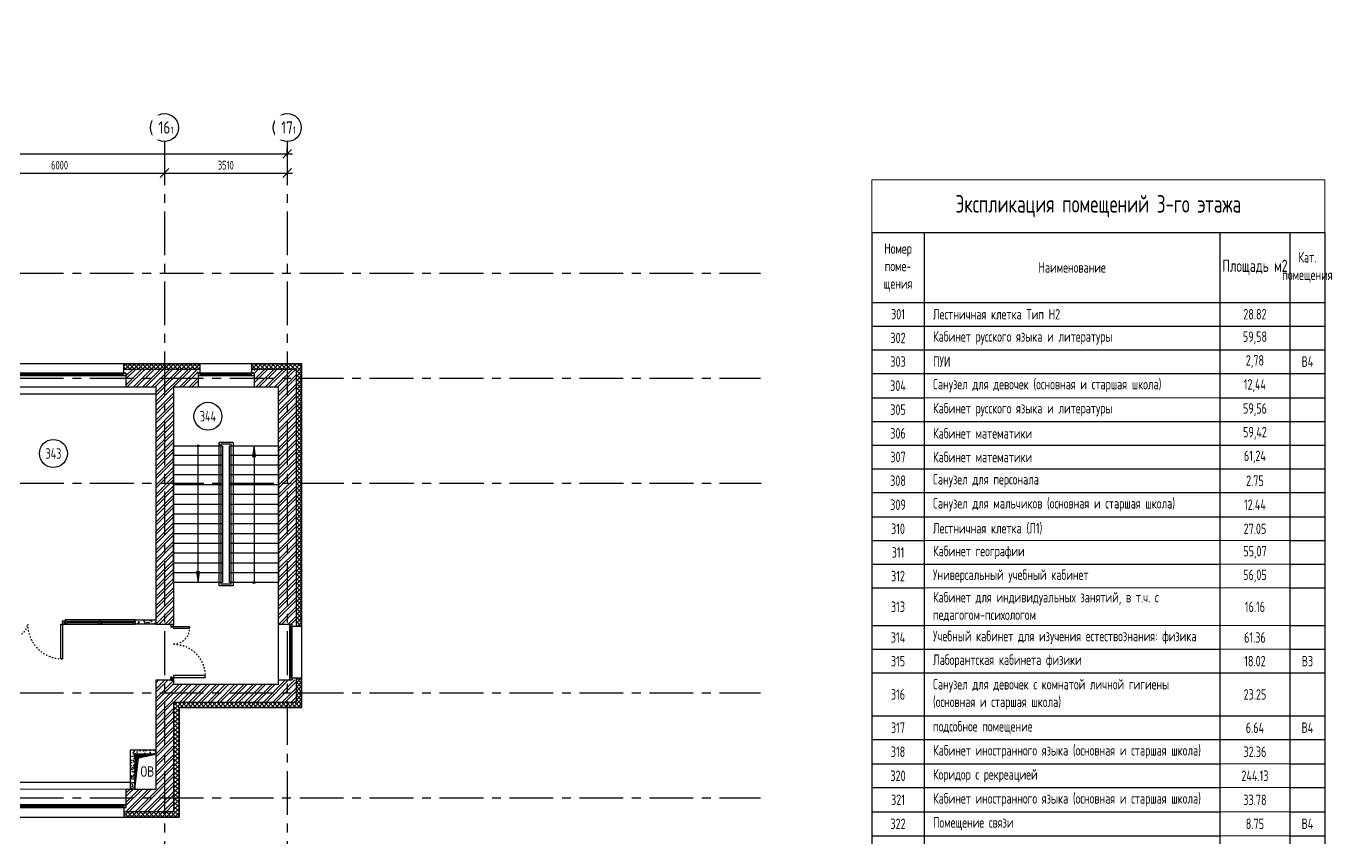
# Model space of a CAD drawing. Header units: millimetres. Extents: x -9318 to 9016603, y 0 to 838141.
# Drawn here: x 113447 to 150778, y 450864 to 474071 of the extents above; entities that cross this region are included whole.
import ezdxf
from ezdxf import colors
from ezdxf.entities.mleader import LeaderData, LeaderLine
from ezdxf.enums import TextEntityAlignment as Align
from ezdxf.math import Vec2, Vec3

# ---------------------------------------------------------------- set-up
doc = ezdxf.new("R2010")
doc.units = ezdxf.units.MM
doc.linetypes.add('ACAD_ISO03W100', pattern=[30, 12, -18])
doc.linetypes.add('CENTER', pattern=[2, 1.25, -0.25, 0.25, -0.25])
doc.layers.get('Defpoints').update_dxf_attribs({"color": 8})
for name, color, linetype, lineweight in [('АР_Навесной фасад', 5, 'Continuous', 5), ('АР_Номер помещения', 1, 'Continuous', 25), ('АР_Сущ Несущая стена', 202, 'Continuous', 30)]:
    doc.layers.add(name, color=color, linetype=linetype, lineweight=lineweight)
doc.layers.add('АР_новое окно', color=160, linetype='Continuous')
doc.styles.add('ICOCPEUR', font='isocpeur.ttf')
doc.styles.add('ISOCPEUR', font='isocpeur.ttf', dxfattribs={"width": 0.7})
doc.styles.add('Архитект', font='isocpeur.ttf', dxfattribs={"width": 0.8, "oblique": 8})
doc.styles.add('ГОСТ 2.304', font='isocpeur.ttf', dxfattribs={"width": 0.7})
doc.dimstyles.new('СПДС', dxfattribs={"dimscale": 100, "dimtxt": 2.5, "dimasz": 2.5, "dimexe": 1.5, "dimexo": 0, "dimgap": 1, "dimtad": 1, "dimdec": 0, "dimrnd": 1, "dimtxsty": 'ГОСТ 2.304', "dimblk": 'OBLIQUE', "dimcen": 2.5, "dimdle": 1.5, "dimadec": 0, "dimazin": 2, "dimtfac": 0.75, "dimtdec": 0, "dimtmove": 1, "dimatfit": 3, "dimfxl": 1, "dimtolj": 1, "dimarcsym": 1})
pattern_1 = [(45, (-887977.62, 500834.13), (-132.58252, 132.58252), []), (45, (-887889.23, 500834.13), (-132.58252, 132.58252), [])]
pattern_2 = [(50, (5759.64, 336407.27), (215.17805, -18.82564), [22.5, -247.5]), (355, (5759.64, 336407.27), (-41.6254, 225.65764), [18, -198]), (100.45144, (5777.57, 336405.7), (173.55265, 206.832), [19.12206, -210.34263]), (46.1842, (5759.64, 336467.27), (320.1724, -49.6558), [33.75, -371.25]), (96.63564, (5786.32, 336463.14), (280.3986, 292.2356), [28.6831, -315.5141]), (351.18416, (5759.64, 336467.27), (280.3986, 292.2356), [27, -297]), (21, (5789.64, 336452.27), (179.07212, -120.78567), [22.5, -247.5]), (326, (5789.64, 336452.27), (72.9946, 217.545), [18, -198]), (71.45144, (5804.56, 336442.2), (252.0667, 96.75935), [19.12206, -210.34263]), (37.5, (5759.64, 336407.274), (3.647957, 99.868156), [0, -195.6, 0, -201, 0, -198.75]), (7.5, (5759.64, 336407.27), (78.92086, 118.323514), [0, -114.6, 0, -191.1, 0, -75.75]), (327.5, (5692.74, 336407.274), (160.14673, -6.76646), [0, -75, 0, -234, 0, -310.5]), (317.5, (5662.74, 336407.27), (174.95585, 30.0315), [0, -97.5, 0, -155.4, 0, -220.5])]

# ---------------------------------------------------------------- blocks, each defined once
blk = doc.blocks.new('*U610')
h = blk.add_hatch(color=8)
h.dxf.hatch_style = 1
edge = h.paths.add_edge_path()
edge.add_arc((0, 0), 27.6, 359.64, 719.64)
h = blk.add_hatch(color=8)
h.dxf.hatch_style = 1
h.paths.add_polyline_path([(3600, -44), (3600, 44), (3900, 0)])
at = {"color": 8}
blk.add_line((3900, 0), (0, 0), dxfattribs=at)
blk.add_lwpolyline([(3600, 44), (3600, -44), (3900, 0), (3600, 44)], dxfattribs=at)
blk.add_circle((0, 0), 27.6, dxfattribs=at)
blk = doc.blocks.new('*U606')
h = blk.add_hatch(color=8)
h.dxf.hatch_style = 1
edge = h.paths.add_edge_path()
edge.add_arc((0, 0), 27.6, 359.64, 719.64)
h = blk.add_hatch(color=8)
h.dxf.hatch_style = 1
h.paths.add_polyline_path([(3600, -44), (3600, 44), (3900, 0)])
at = {"color": 8}
blk.add_line((3900, 0), (0, 0), dxfattribs=at)
blk.add_lwpolyline([(3600, 44), (3600, -44), (3900, 0), (3600, 44)], dxfattribs=at)
blk.add_circle((0, 0), 27.6, dxfattribs=at)
blk = doc.blocks.new('*U17')
at = {"layer": 'АР_новое окно', "color": 8, "lineweight": 20}
for p, q in [((0, 3800), (-70, 3800)), ((0, 0), (-70, 0))]:
    blk.add_line(p, q, dxfattribs=at)
at = {"layer": 'АР_новое окно', "color": 8}
for p, q in [((-70, 3800), (-70, 0)), ((-70, 0), (-70, 3800)), ((0, 3800), (0, 0)), ((0, 3730), (-70, 3730)), ((-35, 3730), (-35, 70)), ((0, 70), (-70, 70))]:
    blk.add_line(p, q, dxfattribs=at)
blk = doc.blocks.new('*U547')
at = {"layer": 'АР_новое окно', "color": 8, "lineweight": 20}
for p, q in [((0, 1600), (-70, 1600)), ((0, 0), (-70, 0))]:
    blk.add_line(p, q, dxfattribs=at)
at = {"layer": 'АР_новое окно', "color": 8}
for p, q in [((-70, 1600), (-70, 0)), ((-70, 0), (-70, 1600)), ((0, 1530), (-70, 1530)), ((-35, 1530), (-35, 70)), ((0, 1600), (0, 0)), ((0, 70), (-70, 70))]:
    blk.add_line(p, q, dxfattribs=at)
blk = doc.blocks.new('блок новое окно')
at = {"layer": 'АР_Навесной фасад', "color": 8, "ltscale": 100}
for points in [[(65, -640), (65, -800)], [(3735, -640), (3735, -800)]]:
    blk.add_lwpolyline(points, dxfattribs=at)
at = {"layer": 'АР_новое окно', "color": 8, "ltscale": 100}
blk.add_lwpolyline([(65, -800), (3735, -800)], dxfattribs=at)
at = {"layer": 'АР_Сущ Несущая стена', "color": 8, "lineweight": 15, "ltscale": 100}
for p, q in [((3800, 0), (0, 0)), ((3735, -521), (0, -521))]:
    blk.add_line(p, q, dxfattribs=at)
at = {"layer": 'АР_Сущ Несущая стена', "color": 8, "ltscale": 100}
for p, q in [((0, -521), (0, 0)), ((3800, -521), (3800, 0)), ((65, -521), (0, -521)), ((65, -521), (65, -640)), ((3800, -521), (3735, -521)), ((3735, -521), (3735, -640))]:
    blk.add_line(p, q, dxfattribs=at)
at = {"color": 8, "ltscale": 100, "xscale": -1, "rotation": 90}
blk.add_blockref('*U17', (3800, -521), dxfattribs=at)
blk = doc.blocks.new('_Oblique')
at = {"color": 8, "linetype": 'ByBlock', "lineweight": -2}
blk.add_line((-0.5, -0.5), (0.5, 0.5), dxfattribs=at)
blk = doc.blocks.new('*D1451')
at = {"color": 8, "lineweight": -2, "ltscale": 100, "transparency": 16777216}
for p, q in [((111402, 470373), (111402, 469721)), ((117402, 470372), (117402, 469721)), ((111252, 469871), (117552, 469871))]:
    blk.add_line(p, q, dxfattribs=at)
at = {"layer": 'Defpoints', "color": 0, "ltscale": 100, "transparency": 16777216}
for p in [(111402, 470373), (117402, 470372), (117402, 469871)]:
    blk.add_point(p, dxfattribs=at)
at = {"color": 8, "lineweight": -2, "ltscale": 100, "transparency": 16777216, "xscale": 250, "yscale": 250, "zscale": 250, "rotation": 180}
blk.add_blockref('_Oblique', (111402, 469871), dxfattribs=at)
at = {"color": 8, "lineweight": -2, "ltscale": 100, "transparency": 16777216, "xscale": 250, "yscale": 250, "zscale": 250}
blk.add_blockref('_Oblique', (117402, 469871), dxfattribs=at)
at = {"color": 8, "ltscale": 100, "transparency": 16777216, "insert": (114402, 470096), "char_height": 250, "attachment_point": 5, "style": 'ГОСТ 2.304'}
blk.add_mtext('\\A1;6000', dxfattribs=at)
blk = doc.blocks.new('*D1452')
at = {"color": 8, "lineweight": -2, "ltscale": 100, "transparency": 16777216}
for p, q in [((120912, 470409), (120912, 469721)), ((117402, 470372), (117402, 469721)), ((117252, 469871), (121062, 469871))]:
    blk.add_line(p, q, dxfattribs=at)
at = {"layer": 'Defpoints', "color": 0, "ltscale": 100, "transparency": 16777216}
for p in [(120912, 470409), (117402, 470372), (120912, 469871)]:
    blk.add_point(p, dxfattribs=at)
at = {"color": 8, "lineweight": -2, "ltscale": 100, "transparency": 16777216, "xscale": 250, "yscale": 250, "zscale": 250, "rotation": 180}
blk.add_blockref('_Oblique', (117402, 469871), dxfattribs=at)
at = {"color": 8, "lineweight": -2, "ltscale": 100, "transparency": 16777216, "xscale": 250, "yscale": 250, "zscale": 250}
blk.add_blockref('_Oblique', (120912, 469871), dxfattribs=at)
at = {"color": 8, "ltscale": 100, "transparency": 16777216, "insert": (119157, 470096), "char_height": 250, "attachment_point": 5, "style": 'ГОСТ 2.304'}
blk.add_mtext('\\A1;3510', dxfattribs=at)
blk = doc.blocks.new('*D1454')
at = {"color": 8, "lineweight": -2, "ltscale": 100, "transparency": 16777216}
for p, q in [((57252, 470420), (121062, 470420)), ((57402, 470420), (57402, 470570)), ((120912, 470420), (120912, 470570))]:
    blk.add_line(p, q, dxfattribs=at)
at = {"layer": 'Defpoints', "color": 0, "ltscale": 100, "transparency": 16777216}
for p in [(57402, 470420), (120912, 470420), (120912, 470420)]:
    blk.add_point(p, dxfattribs=at)
at = {"color": 8, "lineweight": -2, "ltscale": 100, "transparency": 16777216, "xscale": 250, "yscale": 250, "zscale": 250, "rotation": 180}
blk.add_blockref('_Oblique', (57402, 470420), dxfattribs=at)
at = {"color": 8, "lineweight": -2, "ltscale": 100, "transparency": 16777216, "xscale": 250, "yscale": 250, "zscale": 250}
blk.add_blockref('_Oblique', (120912, 470420), dxfattribs=at)
at = {"color": 8, "ltscale": 100, "transparency": 16777216, "insert": (89157, 470645), "char_height": 250, "attachment_point": 5, "style": 'ГОСТ 2.304'}
blk.add_mtext('\\A1;63510', dxfattribs=at)
blk = doc.blocks.new('дверь 1600')
at = {"color": 8}
for points in [[(983669, -50615), (984119, -50615), (984119, -50566), (983669, -50566)], [(984119, -52016), (983219, -52016), (983219, -52016), (983219, -51966), (984119, -51966)]]:
    blk.add_lwpolyline(points, close=True, dxfattribs=at)
for points in [[(984199, -50491), (984119, -50491), (984119, -50511), (984199, -50511), (984199, -50491)], [(984119, -50511), (984199, -50511), (984199, -50581), (984169, -50581), (984169, -50566), (984119, -50566), (984119, -50511)], [(984119, -52071), (984199, -52071), (984199, -52001), (984169, -52001), (984169, -52016), (984119, -52016), (984119, -52071)], [(984199, -52091), (984119, -52091), (984119, -52071), (984199, -52071), (984199, -52091)]]:
    blk.add_lwpolyline(points, dxfattribs=at)
at = {"color": 8, "linetype": 'ACAD_ISO03W100', "ltscale": 3}
for centre, radius, start, end in [((984121, -50611), 455, 174.2504, 269.7078), ((984120, -51968), 902, 90.0605, 183.0273)]:
    blk.add_arc(centre, radius, start, end, dxfattribs=at)
blk = doc.blocks.new('*U1094')
at = {"layer": 'АР_новое окно', "color": 8, "lineweight": 20}
for p, q in [((0, 1600), (-70, 1600)), ((0, 0), (-70, 0))]:
    blk.add_line(p, q, dxfattribs=at)
at = {"layer": 'АР_новое окно', "color": 8}
for p, q in [((-70, 1600), (-70, 0)), ((-70, 0), (-70, 1600)), ((0, 1530), (-70, 1530)), ((-35, 1530), (-35, 70)), ((0, 1600), (0, 0)), ((0, 70), (-70, 70))]:
    blk.add_line(p, q, dxfattribs=at)
blk = doc.blocks.new('*U1209')
at = {"layer": 'АР_Номер помещения', "color": 8}
blk.add_circle((-19382, 846), 400, dxfattribs=at)
at = {"color": 8, "style": 'ISOCPEUR', "width": 0.7, "flags": 1}
blk.add_attdef('КАТЕГОРИЯ', (-499, -2092), '', height=250, dxfattribs=at)
at = {"layer": 'АР_Номер помещения', "color": 8, "style": 'ISOCPEUR', "width": 0.7}
blk.add_attdef('НОМЕР_ПОМЕЩЕНИЯ', text='', height=300, dxfattribs=at).set_placement((-19382, 846), align=Align.MIDDLE_CENTER)
blk = doc.blocks.new('*U1210')
at = {"layer": 'АР_Номер помещения', "color": 8}
blk.add_circle((-16724, 2632), 400, dxfattribs=at)
at = {"color": 8, "style": 'ISOCPEUR', "width": 0.7, "flags": 1}
blk.add_attdef('КАТЕГОРИЯ', (-499, -2092), '', height=250, dxfattribs=at)
at = {"layer": 'АР_Номер помещения', "color": 8, "style": 'ISOCPEUR', "width": 0.7}
blk.add_attdef('НОМЕР_ПОМЕЩЕНИЯ', text='', height=300, dxfattribs=at).set_placement((-16724, 2632), align=Align.MIDDLE_CENTER)
blk = doc.blocks.new('_DotSmall')
at = {"color": 8, "linetype": 'ByBlock', "const_width": 0.5}
blk.add_lwpolyline([(-0.0625, 0, 1), (0.0625, 0, 1)], format="xyb", close=True, dxfattribs=at)
blk = doc.blocks.new('Полуторная_на лестницу')
at = {"color": 8}
for points in [[(75, 80), (75, 1080), (125, 1080), (125, 80)], [(1375, 430), (1375, 80), (1425, 80), (1425, 430)]]:
    blk.add_lwpolyline(points, close=True, dxfattribs=at)
for points in [[(0, 0), (0, 80), (20, 80), (20, 0), (0, 0)], [(20, 80), (20, 0), (90, 0), (90, 30), (75, 30), (75, 80), (20, 80)], [(1480, 80), (1480, 0), (1410, 0), (1410, 30), (1425, 30), (1425, 80), (1480, 80)], [(1500, 0), (1500, 80), (1480, 80), (1480, 0), (1500, 0)]]:
    blk.add_lwpolyline(points, dxfattribs=at)
at = {"color": 8, "linetype": 'ACAD_ISO03W100', "ltscale": 3}
for centre, radius, start, end in [((75, 80), 1000, 0, 90), ((1465, 40), 392, 95.9075, 174.0925)]:
    blk.add_arc(centre, radius, start, end, dxfattribs=at)
blk = doc.blocks.new('*U689')
at = {"color": 8, "linetype": 'ByBlock'}
for p, q in [((0, 0), (0, -74)), ((50, 0), (0, 0)), ((0, -74), (0, 0)), ((1000, 0), (0, 0)), ((50, -74), (0, -74)), ((0, -74), (1000, -74)), ((50, 0), (50, -74)), ((950, 0), (50, 0)), ((50, -37), (950, -37)), ((50, -74), (950, -74)), ((950, 0), (1000, 0)), ((950, 0), (950, -74)), ((950, -74), (1000, -74)), ((1000, 0), (1000, -74)), ((1000, -74), (1000, 0))]:
    blk.add_line(p, q, dxfattribs=at)
blk = doc.blocks.new('*U690')
at = {"color": 8, "linetype": 'ByBlock'}
for p, q in [((0, 0), (0, -74)), ((50, 0), (0, 0)), ((0, -74), (0, 0)), ((1000, 0), (0, 0)), ((50, -74), (0, -74)), ((0, -74), (1000, -74)), ((50, 0), (50, -74)), ((950, 0), (50, 0)), ((50, -37), (950, -37)), ((50, -74), (950, -74)), ((950, 0), (1000, 0)), ((950, 0), (950, -74)), ((950, -74), (1000, -74)), ((1000, 0), (1000, -74)), ((1000, -74), (1000, 0))]:
    blk.add_line(p, q, dxfattribs=at)

msp = doc.modelspace()

# ---------------------------------------------------------------- hatches: boundary and pattern name
at = {"ltscale": 100}
h = msp.add_hatch(dxfattribs=at)
h.set_pattern_fill('ANSI37', color=256, scale=700)
h.set_pattern_definition([(45, (-859802.94, 500160.1), (-61.871843, 61.871843), []), (135, (-859802.94, 500160.1), (-61.871843, -61.871843), [])])
h.paths.add_polyline_path([(118427.03, 464267.96), (116237.03, 464267.96), (116237.03, 464417.96), (118427.03, 464417.96)])
h = msp.add_hatch(dxfattribs=at)
h.set_pattern_fill('ANSI37', color=256, scale=700, angle=90)
h.set_pattern_definition([(135, (72499.89, -519127.015), (-61.871843, -61.871843), []), (225, (72499.89, -519127.015), (61.871843, -61.871843), [])])
h.paths.add_polyline_path([(121172.03, 464267.96), (121172.03, 456912.96), (121322.03, 456912.96), (121322.03, 464417.96), (119897.03, 464417.96), (119897.03, 464267.96)])
h = msp.add_hatch(dxfattribs=at)
h.set_pattern_fill('ANSI32', color=256, scale=500)
h.set_pattern_definition(pattern_1)
h.paths.add_polyline_path([(118362.03, 464267.96), (116302.03, 464267.96), (116302.03, 463757.96), (117152.03, 463757.96), (117152.03, 456977.96), (117662.03, 456977.96), (117662.03, 463757.45), (118362.03, 463757.96)])
h = msp.add_hatch(dxfattribs=at)
h.set_pattern_fill('ANSI32', color=256, scale=500)
h.set_pattern_definition([(45, (-884467.62, 500834.13), (-132.58252, 132.58252), []), (45, (-884379.23, 500834.13), (-132.58252, 132.58252), [])])
h.paths.add_polyline_path([(121172.03, 464267.96), (119962.03, 464267.96), (119962.03, 463757.96), (120662.03, 463757.96), (120662.03, 456977.96), (121172.03, 456977.96), (121172.03, 463757.45)])
h = msp.add_hatch(dxfattribs=at)
h.set_pattern_fill('AR-CONC', color=256, scale=30)
h.set_pattern_definition(pattern_2)
h.paths.add_polyline_path([(116565.98, 457097.95), (117152.03, 457097.95), (117152.03, 456977.96), (116565.98, 456977.96)])
h = msp.add_hatch(dxfattribs=at)
h.set_pattern_fill('ANSI37', color=256, scale=700)
h.set_pattern_definition([(45, (-859797.94, 500290.1), (-61.871843, 61.871843), []), (135, (-859797.94, 500290.1), (-61.871843, -61.871843), [])])
h.paths.add_polyline_path([(117662.03, 451617.96), (116242.03, 451617.96), (116242.03, 451467.96), (117812.03, 451467.96), (117812.03, 454597.96), (121322.03, 454597.96), (121322.03, 455442.96), (121172.03, 455442.96), (121172.03, 454747.96), (117662.03, 454747.96)])
h = msp.add_hatch(dxfattribs=at)
h.set_pattern_fill('ANSI32', color=256, scale=500)
h.set_pattern_definition(pattern_1)
h.paths.add_polyline_path([(117662.03, 454747.96), (121172.03, 454747.96), (121172.03, 455377.96), (120662.03, 455377.96), (120662.03, 455257.96), (117662.03, 455257.96), (117662.03, 455377.96), (117152.03, 455377.96), (117152.03, 452257.96), (116307.03, 452257.96), (116307.03, 451617.96), (117662.03, 451617.96)])
h = msp.add_hatch(dxfattribs=at)
h.set_pattern_fill('AR-CONC', color=256, scale=30)
h.set_pattern_definition(pattern_2)
h.paths.add_polyline_path([(116432.55, 452257.96), (116552.55, 452257.96), (116552.55, 453256.53), (117152.03, 453256.53), (117152.03, 453376.53), (116432.55, 453376.53)])
h = msp.add_hatch(dxfattribs=at)
h.set_pattern_fill('ANSI31', color=256)
h.set_pattern_definition([(45, (5759.63739, 336407.27439), (-0.08838834765, 0.08838834765), [])])
h.paths.add_polyline_path([(117152.03, 453256.53), (116552.55, 453256.53), (116552.55, 452257.96), (116657.95, 453156.27)])

# ---------------------------------------------------------------- linework, layer by layer
at = {"linetype": 'CENTER', "ltscale": 1000}
for p, q in [((117402.03, 470770.43), (117402.03, 415038.08)), ((120912.03, 470770.43), (120912.03, 415038.08)), ((51268.34, 467007.96), (134446.74, 467007.96)), ((51268.34, 464007.96), (134446.74, 464007.96)), ((51268.34, 461007.96), (134446.74, 461007.96)), ((51278.56, 461008.28), (134456.96, 461008.28)), ((51268.34, 455007.96), (134446.74, 455007.96)), ((51268.34, 452007.96), (134446.74, 452007.96))]:
    msp.add_line(p, q, dxfattribs=at)
at = {"lineweight": 0, "ltscale": 100}
for p, q in [((137623.62, 469672.44), (150578.42, 469672.44)), ((137623.62, 469672.44), (137623.62, 468172.44)), ((150578.42, 469672.44), (150578.42, 468172.44))]:
    msp.add_line(p, q, dxfattribs=at)
at = {"lineweight": 30, "ltscale": 100}
for p, q in [((137623.62, 468172.44), (150578.42, 468172.44)), ((137623.62, 468172.44), (137623.62, 429570.13)), ((139123.62, 468172.44), (139123.62, 429570.13)), ((147578.42, 468172.44), (147578.42, 429570.13)), ((149578.42, 468172.44), (149578.42, 429570.13)), ((150578.42, 468172.44), (150578.42, 429570.13)), ((137623.62, 466172.44), (150578.42, 466172.44))]:
    msp.add_line(p, q, dxfattribs=at)
at = {"ltscale": 100}
for p, q in [((137623.62, 465495.51), (150578.42, 465495.51)), ((137623.62, 464818.59), (150578.42, 464818.59)), ((95322.03, 464427.96), (121332.03, 464427.96)), ((116237.03, 464417.96), (118427.03, 464417.96)), ((119897.03, 464417.96), (121322.03, 464417.96)), ((121322.03, 456912.96), (121322.03, 464417.96)), ((121332.03, 454587.96), (121332.03, 464427.96)), ((116237.03, 464149.04), (116237.03, 464267.96)), ((116237.03, 464267.96), (118427.03, 464267.96)), ((116237.03, 464149.04), (116302.03, 464149.04)), ((116302.03, 464149.04), (116302.03, 463757.96)), ((118362.03, 464149.04), (118362.03, 463757.96)), ((118427.03, 464149.04), (118362.03, 464149.04)), ((118427.03, 464149.04), (118427.03, 464267.96)), ((119897.03, 464267.96), (121172.03, 464267.96)), ((119897.03, 464149.04), (119897.03, 464267.96)), ((119962.03, 464149.04), (119897.03, 464149.04)), ((119962.03, 464149.04), (119962.03, 463757.96)), ((121172.03, 456912.96), (121172.03, 464267.96)), ((137623.62, 464141.67), (150578.42, 464141.67)), ((116302.03, 463757.96), (117152.03, 463757.96)), ((117152.03, 463757.96), (117152.03, 456977.96)), ((117662.03, 463757.96), (117662.03, 456977.96)), ((117662.03, 463757.96), (118362.03, 463757.96)), ((119962.03, 463757.96), (120662.03, 463757.96)), ((120662.03, 456977.96), (120662.03, 463757.96)), ((110622.68, 463557.96), (117152.03, 463557.96)), ((137623.62, 463444.74), (139123.62, 463444.74)), ((147578.42, 463444.74), (150578.42, 463444.74)), ((137623.62, 462767.82), (150578.42, 462767.82)), ((117662.03, 461808.63), (119062.03, 461808.63)), ((119262.03, 461808.63), (120662.03, 461808.63)), ((137623.62, 462090.9), (150578.42, 462090.9)), ((117662.03, 461528.63), (119062.03, 461528.63)), ((119262.03, 461528.63), (120662.03, 461528.63)), ((117662.03, 461248.63), (119062.03, 461248.63)), ((119262.03, 461248.63), (120662.03, 461248.63)), ((137623.62, 461413.97), (150578.42, 461413.97)), ((117662.03, 460968.63), (119062.03, 460968.63)), ((117662.03, 460688.63), (119062.03, 460688.63)), ((119262.03, 460968.63), (120662.03, 460968.63)), ((119262.03, 460688.63), (120662.03, 460688.63)), ((137623.62, 460737.05), (150578.42, 460737.05)), ((117662.03, 460408.63), (119062.03, 460408.63)), ((119262.03, 460408.63), (120662.03, 460408.63)), ((117662.03, 460128.63), (119062.03, 460128.63)), ((119262.03, 460128.63), (120662.03, 460128.63)), ((137623.62, 460040.13), (150578.42, 460040.13)), ((117662.03, 459848.63), (119062.03, 459848.63)), ((117662.03, 459568.63), (119062.03, 459568.63)), ((119262.03, 459848.63), (120662.03, 459848.63)), ((119262.03, 459568.63), (120662.03, 459568.63)), ((117662.03, 459288.63), (119062.03, 459288.63)), ((119262.03, 459288.63), (120662.03, 459288.63)), ((137623.62, 459363.2), (139123.62, 459363.2)), ((149578.42, 459363.2), (150578.42, 459363.2)), ((117662.03, 459008.63), (119062.03, 459008.63)), ((119262.03, 459008.63), (120662.03, 459008.63)), ((117662.03, 458728.63), (119062.03, 458728.63)), ((117662.03, 458448.63), (119062.03, 458448.63)), ((119262.03, 458728.63), (120662.03, 458728.63)), ((119262.03, 458448.63), (120662.03, 458448.63)), ((137623.62, 458686.28), (147578.42, 458686.28)), ((149578.42, 458686.28), (150578.42, 458686.28)), ((137623.62, 458009.36), (139123.62, 458009.36)), ((149578.42, 458009.36), (150578.42, 458009.36)), ((117152.03, 456977.96), (117662.03, 456977.96)), ((120662.03, 456977.96), (121053.12, 456977.96)), ((121053.12, 456912.96), (121172.03, 456912.96)), ((137623.62, 456932.44), (139123.62, 456932.44)), ((149578.42, 456932.44), (150578.42, 456932.44)), ((137623.62, 456255.51), (147578.42, 456255.51)), ((149578.42, 456255.51), (150578.42, 456255.51)), ((137623.62, 455578.59), (150578.42, 455578.59)), ((117152.03, 455377.96), (117152.03, 452257.96)), ((117152.03, 455377.96), (117662.03, 455377.96)), ((117662.03, 455377.96), (117662.03, 455257.96)), ((117662.03, 455257.96), (120662.03, 455257.96)), ((120662.03, 455257.96), (120662.03, 455377.96)), ((120662.03, 455377.96), (121053.12, 455377.96)), ((121053.12, 455442.96), (121172.03, 455442.96)), ((121172.03, 454747.96), (121172.03, 455442.96)), ((121322.03, 454597.96), (121322.03, 455442.96)), ((117662.03, 454747.96), (121172.03, 454747.96)), ((117662.03, 454747.96), (117662.03, 451617.96)), ((117812.03, 454597.96), (121322.03, 454597.96)), ((117812.03, 454597.96), (117812.03, 451467.96)), ((117822.03, 454587.96), (121332.03, 454587.96)), ((117822.03, 454587.96), (117822.03, 451457.96)), ((137623.62, 454351.67), (150578.42, 454351.67)), ((137623.62, 453674.74), (150578.42, 453674.74)), ((137623.62, 452977.82), (147578.42, 452977.82)), ((149578.42, 452977.82), (150578.42, 452977.82)), ((87757.03, 452457.96), (116432.55, 452457.96)), ((116307.03, 452257.96), (117152.03, 452257.96)), ((137623.62, 452300.9), (147578.42, 452300.9)), ((149578.42, 452300.9), (150578.42, 452300.9)), ((116242.03, 451617.96), (117662.03, 451617.96)), ((116242.03, 451467.96), (117812.03, 451467.96)), ((116242.03, 451457.96), (117822.03, 451457.96)), ((137623.62, 451603.97), (147578.42, 451603.97)), ((149578.42, 451603.97), (150578.42, 451603.97)), ((137623.62, 450927.05), (147578.42, 450927.05)), ((149578.42, 450927.05), (150578.42, 450927.05))]:
    msp.add_line(p, q, dxfattribs=at)
at = {"lineweight": 15, "ltscale": 100}
for p, q in [((112567.03, 464149.04), (116237.03, 464149.04)), ((121053.12, 455377.96), (121053.12, 456912.96))]:
    msp.add_line(p, q, dxfattribs=at)
for p, q in [((112502.03, 463757.96), (116302.03, 463757.96)), ((118362.03, 463757.96), (119962.03, 463757.96)), ((120662.03, 455377.96), (120662.03, 456977.96))]:
    msp.add_line(p, q)
at = {"lineweight": 9, "ltscale": 100}
for p, q in [((139123.62, 463444.74), (147578.42, 463444.74)), ((139123.62, 459363.2), (149578.42, 459363.2)), ((147578.42, 458686.28), (149578.42, 458686.28)), ((139123.62, 458009.36), (149578.42, 458009.36)), ((139123.62, 456932.44), (149578.42, 456932.44)), ((147578.42, 456255.51), (149578.42, 456255.51)), ((147578.42, 452977.82), (149578.42, 452977.82)), ((147578.42, 452300.9), (149578.42, 452300.9)), ((147578.42, 451603.97), (149578.42, 451603.97)), ((147578.42, 450927.05), (149578.42, 450927.05))]:
    msp.add_line(p, q, dxfattribs=at)
at = {"ltscale": 100}
for points in [[(116237.03, 464267.96), (116237.03, 464427.96)], [(118427.03, 464267.96), (118427.03, 464427.96)], [(119897.03, 464267.96), (119897.03, 464427.96)], [(119362.03, 458068.33), (118970.24, 458068.33), (118970.24, 462168.94)], [(119362.03, 462168.94), (118970.24, 462168.94), (118970.24, 462064.22)], [(119362.03, 462168.94), (119362.03, 458068.33)], [(119020.24, 458173.05), (119020.24, 462118.94)], [(119312.03, 462118.94), (119020.24, 462118.94), (119020.24, 462064.22)], [(119312.03, 458118.33), (119312.03, 462118.94)], [(119312.03, 458118.33), (119020.24, 458118.33), (119020.24, 458173.05)], [(116565.98, 457097.95), (114565.98, 457097.95), (114565.98, 457051.98)], [(115565.98, 457051.97), (115565.98, 457097.95)], [(117152.03, 456977.96), (116565.98, 456977.96), (116565.98, 457097.98), (117152.03, 457097.98)], [(121053.12, 456912.96), (121053.12, 456977.96)], [(121172.03, 456912.96), (121332.03, 456912.96)], [(121053.12, 455442.96), (121053.12, 455377.96)], [(121172.03, 455442.96), (121332.03, 455442.96)], [(116432.55, 452257.96), (116432.55, 453376.53), (117152.03, 453376.53)], [(117152.03, 453256.53), (116552.55, 453256.53), (116552.55, 452257.96)], [(116552.55, 452257.96), (116657.95, 453156.27), (117152.03, 453256.53)]]:
    msp.add_lwpolyline(points, dxfattribs=at)
for points in [[(117662.03, 462068.63), (119062.03, 462068.63), (119062.03, 458168.63), (117662.03, 458168.63)], [(119262.03, 462068.63), (120662.03, 462068.63), (120662.03, 458168.63), (119262.03, 458168.63)]]:
    msp.add_lwpolyline(points, close=True, dxfattribs=at)
at = {"ltscale": 0.5}
for centre in [(117402.03, 471170.43), (120912.03, 471170.43)]:
    msp.add_circle(centre, 400, dxfattribs=at)

# ---------------------------------------------------------------- block references
at = {"xscale": -1}
for name, p, rotation in [('*U17', (116302.03, 464079.04), 90), ('*U1094', (119962.03, 464079.04), 90), ('*U547', (121053.12, 456977.96), 180)]:
    msp.add_blockref(name, p, dxfattribs=dict(at, rotation=rotation))
ref = msp.add_blockref('*U1210', (135368.75, 460284.8))
ref.add_attrib('НОМЕР_ПОМЕЩЕНИЯ', '344', dxfattribs={"layer": 'АР_Номер помещения', "color": 8, "height": 300, "style": 'ISOCPEUR', "width": 0.7}).set_placement((118644.72, 462917.08), align=Align.MIDDLE_CENTER)
ref = msp.add_blockref('*U1209', (133608.8, 461007.2))
ref.add_attrib('НОМЕР_ПОМЕЩЕНИЯ', '343', dxfattribs={"layer": 'АР_Номер помещения', "color": 8, "height": 300, "style": 'ISOCPEUR', "width": 0.7}).set_placement((114227.14, 461852.77), align=Align.MIDDLE_CENTER)
at = {"ltscale": 75}
for name, p, rotation in [('*U606', (118362.03, 462068.63), 269.9999999999999), ('*U610', (119962.03, 458168.63), 89.99999999999993)]:
    msp.add_blockref(name, p, dxfattribs=dict(at, rotation=rotation))
at = {"rotation": 180}
msp.add_blockref('Полуторная_на лестницу', (114565.98, 457057.98), dxfattribs=at)
at = {"ltscale": 100, "rotation": 179.9998480343659}
for name, p in [('*U689', (115565.98, 456977.97)), ('*U690', (116565.98, 456977.93))]:
    msp.add_blockref(name, p, dxfattribs=at)
at = {"xscale": -1}
msp.add_blockref('дверь 1600', (1101780.92, 507468.47), dxfattribs=at)
msp.add_blockref('блок новое окно', (112507.03, 452257.96))

# ---------------------------------------------------------------- texts
at = {"ltscale": 100}
for s, insert, char_height, width, attachment_point, style in [('Экспликация помещений 3-го этажа', (144101.02, 468922.44), 500, 12854.7987, 5, 'ISOCPEUR'), ('Номер поме- щения', (138373.62, 467172.44), 300, 1400, 5, 'ISOCPEUR'), ('Площадь м2', (148578.42, 467172.44), 350, 1900, 5, 'ISOCPEUR'), ('Кат. помещения', (150078.42, 467172.44), 300, 900, 5, 'ISOCPEUR'), ('Наименование', (143351.02, 467172.44), 300, 8354.7987, 5, 'ISOCPEUR'), ('301', (138373.62, 465833.97), 300, 1223.0769, 5, 'ISOCPEUR'), ('Лестничная клетка Тип Н2', (139373.62, 465833.97), 300, 7954.7987, 4, 'ISOCPEUR'), ('28.82', (148578.42, 465833.97), 300, 1500, 5, 'ISOCPEUR'), ('302', (138373.62, 465157.05), 300, 1223.0769, 5, 'ISOCPEUR'), ('Кабинет русского языка и литературы', (139373.62, 465157.05), 300, 7954.7987, 4, 'ISOCPEUR'), ('59,58', (148578.42, 465157.05), 300, 1500, 5, 'ISOCPEUR'), ('303', (138373.62, 464480.13), 300, 1223.0769, 5, 'ISOCPEUR'), ('ПУИ', (139373.62, 464480.13), 300, 7954.7987, 4, 'ISOCPEUR'), ('2,78', (148578.42, 464480.13), 300, 1500, 5, 'ISOCPEUR'), ('{\\C8;В4}', (150078.42, 464480.13), 300, 900, 5, 'ISOCPEUR'), ('304', (138373.62, 463793.2), 300, 1223.0769, 5, 'ISOCPEUR'), ('Санузел для девочек (основная и старшая школа)', (139373.62, 463793.2), 300, 7954.7987, 4, 'ISOCPEUR'), ('12,44', (148578.42, 463793.2), 300, 1500, 5, 'ISOCPEUR'), ('{\\Q0;\\W0.7;Кабинет русского языка и литературы}', (139373.62, 463106.28), 300, 7954.7987, 4, 'Архитект'), ('59,56', (148578.42, 463106.28), 300, 1500, 5, 'ISOCPEUR'), ('305', (138373.62, 463106.28), 300, 1223.0769, 5, 'ISOCPEUR'), ('306', (138373.62, 462429.36), 300, 1223.0769, 5, 'ISOCPEUR'), ('{\\Q0;\\W0.7;Кабинет математики}', (139373.62, 462429.36), 300, 7954.7987, 4, 'Архитект'), ('59,42', (148578.42, 462429.36), 300, 1500, 5, 'ISOCPEUR'), ('307', (138373.62, 461752.44), 300, 1223.0769, 5, 'ISOCPEUR'), ('{\\Q0;\\W0.7;Кабинет математики}', (139373.62, 461752.44), 300, 7954.7987, 4, 'Архитект'), ('61,24', (148578.42, 461752.44), 300, 1500, 5, 'ISOCPEUR'), ('308', (138373.62, 461075.51), 300, 1223.0769, 5, 'ISOCPEUR'), ('Санузел для персонала', (139373.62, 461075.51), 300, 7954.7987, 4, 'ISOCPEUR'), ('2.75', (148578.42, 461075.51), 300, 1500, 5, 'ISOCPEUR'), ('309', (138373.62, 460388.59), 300, 1223.0769, 5, 'ISOCPEUR'), ('Санузел для мальчиков (основная и старшая школа)', (139373.62, 460388.59), 300, 7954.7987, 4, 'ISOCPEUR'), ('12.44', (148578.42, 460388.59), 300, 1500, 5, 'ISOCPEUR'), ('310', (138373.62, 459701.67), 300, 1223.0769, 5, 'ISOCPEUR'), ('Лестничная клетка (Л1)', (139373.62, 459701.67), 300, 7954.7987, 4, 'ISOCPEUR'), ('27.05', (148578.42, 459701.67), 300, 1500, 5, 'ISOCPEUR'), ('{\\Q0;\\W0.7;Кабинет географии}', (139373.62, 459024.74), 300, 7954.7987, 4, 'Архитект'), ('55,07', (148578.42, 459024.74), 300, 1500, 5, 'ISOCPEUR'), ('311', (138373.62, 459024.74), 300, 1223.0769, 5, 'ISOCPEUR'), ('312', (138373.62, 458347.82), 300, 1223.0769, 5, 'ISOCPEUR'), ('Универсальный учебный кабинет', (139373.62, 458347.82), 300, 7954.7987, 4, 'ISOCPEUR'), ('56,05', (148578.42, 458347.82), 300, 1500, 5, 'ISOCPEUR'), ('Кабинет для индивидуальных занятий, в т.ч. с педагогом-психологом', (139373.62, 457470.9), 300, 7954.7987, 4, 'ISOCPEUR'), ('313', (138373.62, 457470.9), 300, 1223.0769, 5, 'ISOCPEUR'), ('16.16', (148578.42, 457470.9), 300, 1500, 5, 'ISOCPEUR'), ('314', (138373.62, 456593.97), 300, 1223.0769, 5, 'ISOCPEUR'), ('Учебный кабинет для изучения естествознания: физика', (139373.62, 456593.97), 300, 7954.7987, 4, 'ISOCPEUR'), ('61.36', (148578.42, 456593.97), 300, 1500, 5, 'ISOCPEUR'), ('315', (138373.62, 455917.05), 300, 1223.0769, 5, 'ISOCPEUR'), ('Лаборантская кабинета физики', (139373.62, 455917.05), 300, 7954.7987, 4, 'ISOCPEUR'), ('18.02', (148578.42, 455917.05), 300, 1500, 5, 'ISOCPEUR'), ('{\\C8;В3}', (150078.42, 455917.05), 300, 900, 5, 'ISOCPEUR'), ('316', (138373.62, 454965.13), 300, 1223.0769, 5, 'ISOCPEUR'), ('Санузел для девочек с комнатой личной гигиены (основная и старшая школа)', (139373.62, 454965.13), 300, 7954.7987, 4, 'ISOCPEUR'), ('23.25', (148578.42, 454965.13), 300, 1500, 5, 'ISOCPEUR'), ('317', (138373.62, 454013.2), 300, 1223.0769, 5, 'ISOCPEUR'), ('подсобное помещение', (139373.62, 454013.2), 300, 7954.7987, 4, 'ISOCPEUR'), ('6.64', (148578.42, 454013.2), 300, 1500, 5, 'ISOCPEUR'), ('{\\Q0;\\W0.7;\\C8;В4}', (150078.42, 454013.2), 300, 900, 5, 'Архитект'), ('318', (138373.62, 453326.28), 300, 1223.0769, 5, 'ISOCPEUR'), ('Кабинет иностранного языка (основная и старшая школа)', (139373.62, 453326.28), 300, 7954.7987, 4, 'ISOCPEUR'), ('32.36', (148578.42, 453326.28), 300, 1500, 5, 'ISOCPEUR'), ('Коридор с рекреацией', (139373.62, 452639.36), 300, 7954.7987, 4, 'ISOCPEUR'), ('320', (138373.62, 452639.36), 300, 1223.0769, 5, 'ISOCPEUR'), ('244.13', (148578.42, 452639.36), 300, 1500, 5, 'ISOCPEUR'), ('321', (138373.62, 451952.44), 300, 1223.0769, 5, 'ISOCPEUR'), ('Кабинет иностранного языка (основная и старшая школа)', (139373.62, 451952.44), 300, 7954.7987, 4, 'ISOCPEUR'), ('33.78', (148578.42, 451952.44), 300, 1500, 5, 'ISOCPEUR'), ('322', (138373.62, 451265.51), 300, 1223.0769, 5, 'ISOCPEUR'), ('Помещение связи', (139373.62, 451265.51), 300, 7954.7987, 4, 'ISOCPEUR'), ('8.75', (148578.42, 451265.51), 300, 1500, 5, 'ISOCPEUR'), ('{\\C8;В4}', (150078.42, 451265.51), 300, 900, 5, 'ISOCPEUR')]:
    msp.add_mtext(s, dxfattribs=dict(at, insert=insert, char_height=char_height, width=width, attachment_point=attachment_point, style=style))
at = {"ltscale": 100, "insert": (116912.96, 452762.13), "char_height": 300, "attachment_point": 5, "line_spacing_factor": 0.7, "style": 'ICOCPEUR'}
msp.add_mtext('\\A1;{\\W0.8;ОВ}', dxfattribs=at)

# ---------------------------------------------------------------- dimensions: what is measured, and where the dimension line sits
at = {"ltscale": 100}
for base, p1, p2, picture, middle in [((120912.03, 469870.77), (117402.03, 470371.96), (120912.03, 470408.97), '*D1452', (119157.03, 470095.77)), ((117402.03, 469870.77), (111402.03, 470372.75), (117402.03, 470371.96), '*D1451', (114402.03, 470095.77))]:
    dim = msp.add_linear_dim(base=base, p1=p1, p2=p2, dimstyle='СПДС', override={"dimclrd": 8, "dimclre": 8, "dimclrt": 8}, dxfattribs=at)
    dim.commit()
    dim.dimension.update_dxf_attribs({"geometry": picture, "text_midpoint": middle})

# ---------------------------------------------------------------- next in the draw order: texts
at = {"char_height": 350, "width": 123.8671, "attachment_point": 1, "line_spacing_factor": 1.149209, "style": 'ГОСТ 2.304', "bg_fill": 2}
for s, insert in [('{\\W0.8;16\\H0.57143x;1}', (117227.94, 471348.2)), ('{\\W0.8;17\\H0.57143x;1}', (120737.94, 471348.2))]:
    msp.add_mtext(s, dxfattribs=dict(at, insert=insert))

# ---------------------------------------------------------------- next in the draw order: dimensions: what is measured, and where the dimension line sits
at = {"ltscale": 100}
dim = msp.add_linear_dim(base=(120912.03, 470420.43), p1=(57402.03, 470420.43), p2=(120912.03, 470420.43), dimstyle='СПДС', override={"dimclrd": 8, "dimclre": 8, "dimclrt": 8}, dxfattribs=at)
dim.commit()
dim.dimension.update_dxf_attribs({"geometry": '*D1454', "text_midpoint": (89157.03, 470645.43)})

# ---------------------------------------------------------------- next in the draw order: leaders
ml = msp.add_multileader_mtext('Standard')
ml.set_content('+13,700', color=8, style='ISOCPEUR')
ml.set_leader_properties(color=8, linetype='Continuous', lineweight=-1)
ml.set_arrow_properties(name='DOTSMALL')
ml.build(insert=Vec2(0, 0))
ml.multileader.update_dxf_attribs({"has_text_frame": 1, "text_left_attachment_type": 4, "text_right_attachment_type": 4, "dogleg_length": 100, "arrow_head_size": 180})
ctx = ml.context
ctx.base_point, ctx.char_height, ctx.arrow_head_size, ctx.landing_gap_size, ctx.plane_origin = Vec3(118053.07, 658154.33), 250, 180, 50, Vec3(117803.7, 657493.51)
ctx.left_attachment, ctx.right_attachment = 4, 4
notes = []
notes.append((ctx, [(0, (0, 0, 0), (0, 0), (1, 0), 1, [])]))
ctx.mtext.insert, ctx.mtext.width, ctx.mtext.line_spacing_style, ctx.mtext.flow_direction = Vec3(118103.07, 658487.66), 852.697, 2, 5
ml = msp.add_multileader_mtext('Standard')
ml.set_content('+15,850', color=8, style='ISOCPEUR')
ml.set_leader_properties(color=8, linetype='Continuous', lineweight=-1)
ml.set_arrow_properties(name='DOTSMALL')
ml.build(insert=Vec2(0, 0))
ml.multileader.update_dxf_attribs({"has_text_frame": 1, "text_left_attachment_type": 4, "text_right_attachment_type": 4, "dogleg_length": 100, "arrow_head_size": 180})
ctx = ml.context
ctx.base_point, ctx.char_height, ctx.arrow_head_size, ctx.landing_gap_size, ctx.plane_origin = Vec3(116043.29, 652621.27), 250, 180, 50, Vec3(116522.41, 649668.82)
ctx.left_attachment, ctx.right_attachment = 4, 4
notes.append((ctx, [(0, (0, 0, 0), (0, 0), (1, 0), 1, [])]))
ctx.mtext.insert, ctx.mtext.width, ctx.mtext.line_spacing_style, ctx.mtext.flow_direction = Vec3(116093.29, 652954.61), 852.697, 2, 5
ml = msp.add_multileader_mtext('Standard')
ml.set_content('+9,800', color=8, style='ISOCPEUR')
ml.set_leader_properties(color=8, linetype='Continuous', lineweight=-1)
ml.set_arrow_properties(name='DOTSMALL')
ml.build(insert=Vec2(0, 0))
ml.multileader.update_dxf_attribs({"has_text_frame": 1, "text_left_attachment_type": 4, "text_right_attachment_type": 4, "dogleg_length": 100, "arrow_head_size": 180})
ctx = ml.context
ctx.base_point, ctx.char_height, ctx.arrow_head_size, ctx.landing_gap_size, ctx.plane_origin = Vec3(118053.07, 538154.33), 250, 180, 50, Vec3(117803.7, 537493.51)
ctx.left_attachment, ctx.right_attachment = 4, 4
notes.append((ctx, [(0, (0, 0, 0), (0, 0), (1, 0), 1, [])]))
ctx.mtext.insert, ctx.mtext.width, ctx.mtext.line_spacing_style, ctx.mtext.flow_direction = Vec3(118103.07, 538487.66), 852.697, 2, 5
ml = msp.add_multileader_mtext('Standard')
ml.set_content('+11,750', color=8, style='ISOCPEUR')
ml.set_leader_properties(color=8, linetype='Continuous', lineweight=-1)
ml.set_arrow_properties(name='DOTSMALL')
ml.build(insert=Vec2(0, 0))
ml.multileader.update_dxf_attribs({"has_text_frame": 1, "text_left_attachment_type": 4, "text_right_attachment_type": 4, "dogleg_length": 100, "arrow_head_size": 180})
ctx = ml.context
ctx.base_point, ctx.char_height, ctx.arrow_head_size, ctx.landing_gap_size, ctx.plane_origin = Vec3(116043.29, 532621.27), 250, 180, 50, Vec3(116522.41, 529668.82)
ctx.left_attachment, ctx.right_attachment = 4, 4
notes.append((ctx, [(0, (0, 0, 0), (0, 0), (1, 0), 1, [])]))
ctx.mtext.insert, ctx.mtext.width, ctx.mtext.line_spacing_style, ctx.mtext.flow_direction = Vec3(116093.29, 532954.61), 852.697, 2, 5
for ctx, leaders in notes:
    for number, flags, end, landing, length, lines in leaders:
        leader = LeaderData()
        leader.index, (leader.has_last_leader_line, leader.has_dogleg_vector, leader.attachment_direction) = number, flags
        leader.last_leader_point, leader.dogleg_vector, leader.dogleg_length = Vec3(end), Vec3(landing), length
        for number, points, colour, breaks in lines:
            line = LeaderLine()
            line.index, line.vertices, line.color, line.breaks = number, Vec3.list(points), colors.encode_raw_color(colour), breaks
            leader.lines.append(line)
        ctx.leaders.append(leader)

doc.saveas('drawing.dxf')
